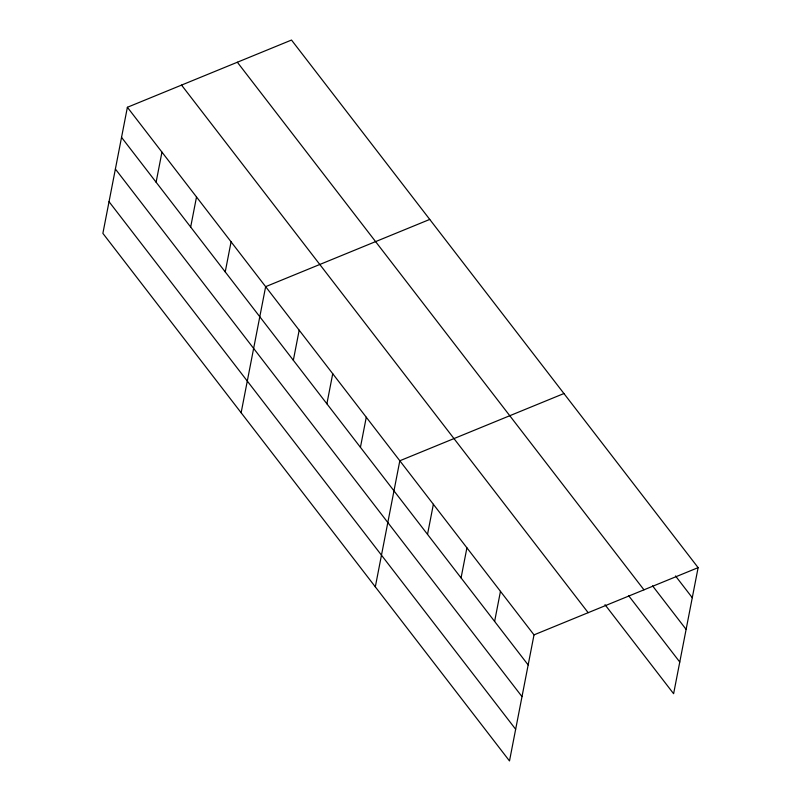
<?xml version="1.0" encoding="UTF-8"?>
<svg xmlns="http://www.w3.org/2000/svg" width="801" height="801" viewBox="0 0 801 801"><rect width="100%" height="100%" fill="white"/><g stroke="black" fill="none" stroke-linecap="round" stroke-linejoin="round"><path stroke-width="1.2" d="M127.389 107.284L102.878 233.361L509.496 760.95L534.007 634.873L127.389 107.284L291.504 40.05L698.122 567.639L673.611 693.716L604.995 604.685M156.105 182.207L161.952 152.13M190.668 227.053L196.515 196.976M225.231 271.899L231.078 241.822M241.131 412.745L265.642 286.668L429.747 219.424M293.336 360.27L299.184 330.192M326.888 403.794L332.735 373.717M360.43 447.318L366.277 417.241M375.319 586.843L399.819 460.775L563.934 393.531M427.524 534.367L433.371 504.3M461.066 577.891L466.913 547.824M494.618 621.416L500.465 591.348M534.007 634.873L698.122 567.639M675.503 575.949L692.274 597.706M652.565 585.861L686.117 629.386M237.346 62.238L643.964 589.826M628.685 595.754L679.769 662.027M181.547 85.096L588.164 612.685M121.542 137.361L528.159 664.95M115.384 169.041L522.002 696.63M109.036 201.682L515.654 729.27"/></g></svg>
